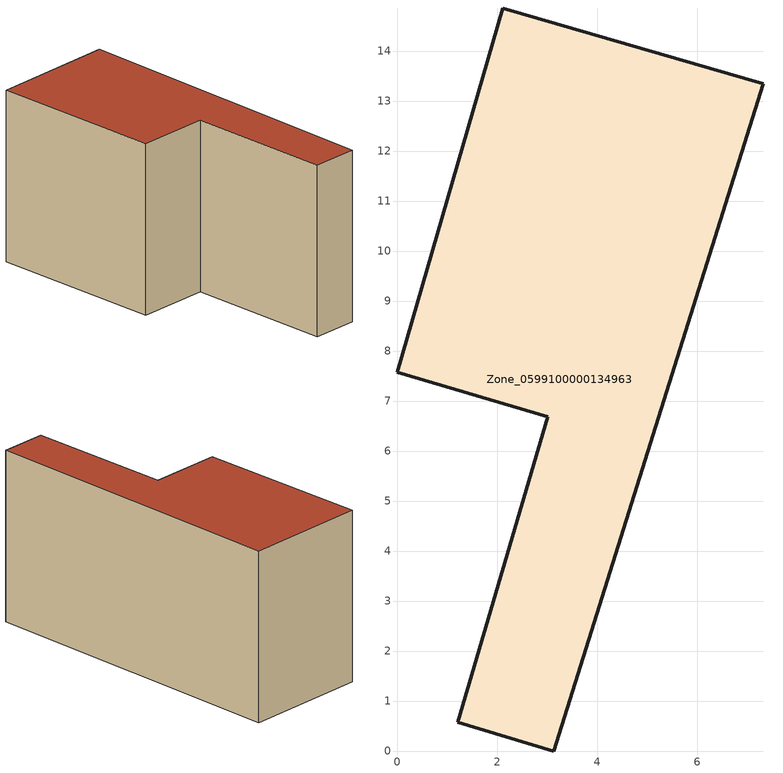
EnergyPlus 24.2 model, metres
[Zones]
Zone_0599100000134963
 floor ground (C_G): 3.01,6.69 0,7.58 2.11,14.86 7.33,13.34 3.13,0 1.21,0.57 z0
 wall outside (C_F): 7.33,13.34 2.11,14.86 0,7.58 3.01,6.69 1.21,0.57 3.13,0 7.33,13.34 z0:7.46
 roof outside (C_R): 3.13,0 7.33,13.34 2.11,14.86 0,7.58 3.01,6.69 1.21,0.57 z7.46
[BUILDING]
Pand.0599100000134963: North Axis=0; Terrain=City; Loads Convergence Tolerance Value=0.04; Temperature Convergence Tolerance Value=0.4; Solar Distribution=FullExterior; Maximum Number of Warmup Days=25; Minimum Number of Warmup Days=1
[Site:Location]
Rotterdam.The.Hague.AP_ZH_NLD Design_Conditions: Latitude=51.96; Longitude=4.45; Time Zone=1; Elevation=-4.5
[SITE:GROUNDTEMPERATURE:BUILDINGSURFACE]
18, 18, 18, 18, 18, 18, 18, 18, 18, 18, 18, 18
[MATERIAL] Thermal Absorptance=0.9; Solar Absorptance=0.7; Visible Absorptance=0.7
Name | Roughness | Thickness | Conductivity | Density | Specific Heat
G.TI.1946 | MediumSmooth | 0.15 | 1 | 540 | 1210
F.TI.1946 | Rough | 0.3 | 0.857143 | 1920 | 840
R.TI.1946 | MediumRough | 0.2 | 0.1 | 1500 | 1000
[CONSTRUCTION]
C_G: G.TI.1946
C_F: F.TI.1946
C_R: R.TI.1946
[ZONE]
Zone_0599100000134963: Type=1; Multiplier=1; Ceiling Height=Autocalculate; Volume=Autocalculate; Floor Area=autocalculate; Part of Total Floor Area=Yes
[ZONEINFILTRATION:DESIGNFLOWRATE]
Infil_Zone_0599100000134963: Zone or ZoneList or Space or SpaceList=Zone_0599100000134963; Schedule=AlwaysOn; Design Flow Rate Calculation Method=Flow/Area; Flow Rate per Floor Area=0.003; Constant Term Coefficient=1; Temperature Term Coefficient=0; Velocity Term Coefficient=0; Velocity Squared Term Coefficient=0
[HVACTEMPLATE:ZONE:IDEALLOADSAIRSYSTEM]
Zone_0599100000134963: Maximum Heating Supply Air Temperature=50; Minimum Cooling Supply Air Temperature=13; Maximum Heating Supply Air Humidity Ratio=0.0156; Minimum Cooling Supply Air Humidity Ratio=0.0077; Heating Limit=NoLimit; Cooling Limit=NoLimit; Dehumidification Control Type=ConstantSensibleHeatRatio; Cooling Sensible Heat Ratio=0.7; Dehumidification Setpoint=60; Humidification Control Type=None; Humidification Setpoint=30; Outdoor Air Method=None; Outdoor Air Flow Rate per Person=0.00944; Outdoor Air Flow Rate per Zone Floor Area=0; Outdoor Air Flow Rate per Zone=0; Demand Controlled Ventilation Type=None; Outdoor Air Economizer Type=NoEconomizer; Heat Recovery Type=None; Sensible Heat Recovery Effectiveness=0.7; Latent Heat Recovery Effectiveness=0.65
[ZONECONTROL:THERMOSTAT]
ThermostatControl_Zone_0599100000134963: Zone or ZoneList=Zone_0599100000134963; Control Type Schedule=DualSetpointControlType; Control 1=Thermostat_Zone_0599100000134963; Temperature Difference Between Cutout And Setpoint=0
[THERMOSTATSETPOINT:DUALSETPOINT]
Thermostat_Zone_0599100000134963: Heating Setpoint Temperature Schedule=HeatingSetpoint_Zone_0599100000134963; Cooling Setpoint Temperature Schedule=CoolingSetpoint_Zone_0599100000134963
[SCHEDULE:COMPACT]
HeatingSetpoint_Zone_0599100000134963: Through: 12/31, For: AllDays, Until: 24:00, 21
CoolingSetpoint_Zone_0599100000134963: Through: 12/31, For: AllDays, Until: 24:00, 24
DualSetpointControlType: Through: 12/31, For: AllDays, Until: 24:00, 4
AlwaysOn: Through: 12/31, For: AllDays, Until: 24:00, 1
